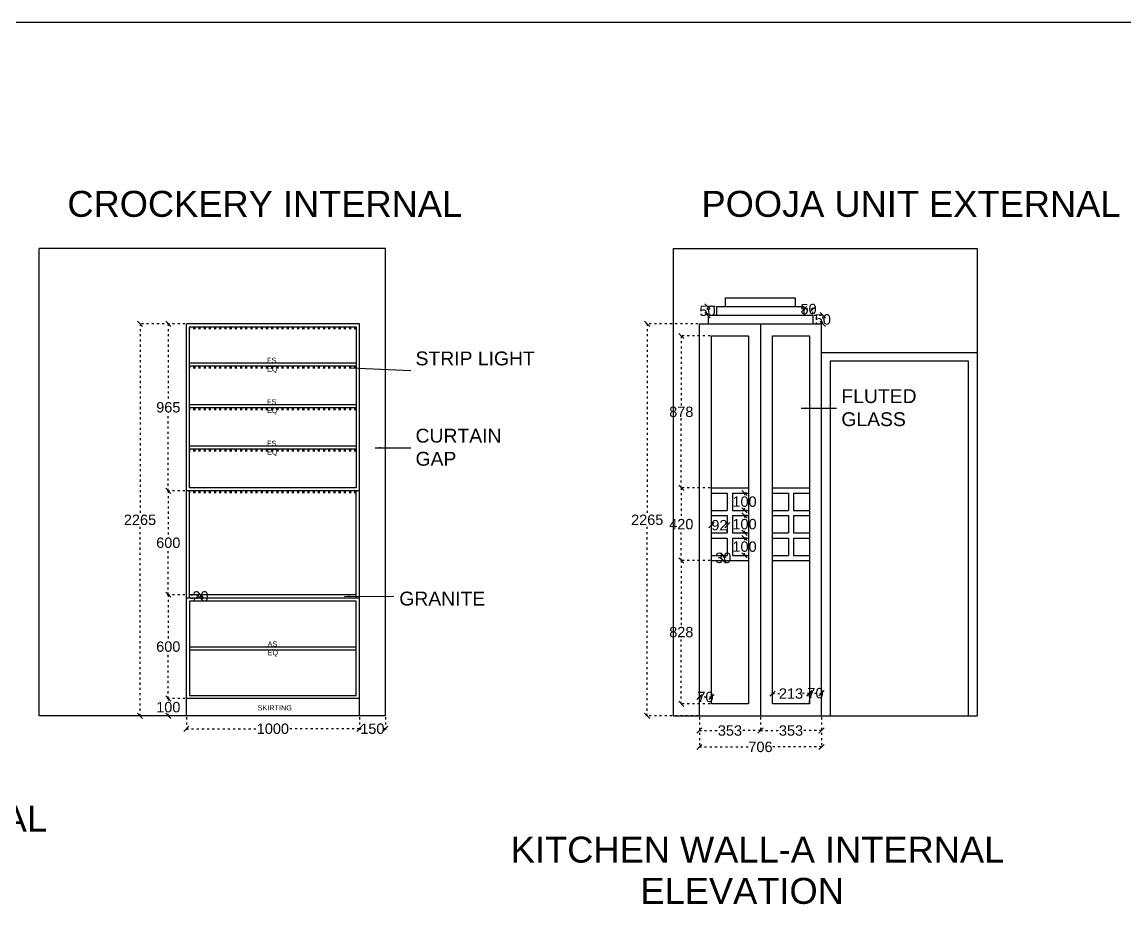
# Model space of a CAD drawing. Header units: millimetres. Extents: x 221542 to 643377, y 20779 to 241923.
# Drawn here: x 234449 to 240823, y 124157 to 129286 of the extents above; entities that cross this region are included whole.
import ezdxf

# ---------------------------------------------------------------- set-up
doc = ezdxf.new("R2010")
doc.units = ezdxf.units.MM
doc.header["$MEASUREMENT"] = 0
doc.linetypes.add('ACAD_ISO03W100', pattern=[30, 12, -18])
doc.layers.add('Walls', color=253, linetype='Continuous')
doc.layers.add('Words', color=7, linetype='Continuous')
doc.styles.get("Standard").update_dxf_attribs({"font": 'arial.ttf'})
doc.dimstyles.get("Standard").update_dxf_attribs({"dimtxt": 60, "dimasz": 30, "dimexe": 7.75, "dimexo": 8.13, "dimgap": 0.63, "dimtad": 0, "dimtih": 1, "dimtoh": 1, "dimdec": 0, "dimzin": 0, "dimtxsty": 'Standard', "dimblk": 'OBLIQUE', "dimcen": 2.25, "dimclrd": 1, "dimclre": 1, "dimclrt": 1, "dimadec": 0, "dimazin": 0, "dimtfac": 1, "dimtdec": 0, "dimtofl": 0, "dimtmove": 0, "dimatfit": 3, "dimfxl": 1, "dimtolj": 1, "dimtzin": 0, "dimlwd": 30, "dimarcsym": 0})

# ---------------------------------------------------------------- blocks, each defined once
blk = doc.blocks.new('_Oblique')
at = {"color": 0, "linetype": 'ByBlock', "lineweight": -2}
blk.add_line((-0.5, -0.5), (0.5, 0.5), dxfattribs=at)
blk = doc.blocks.new('*D35')
at = {"layer": 'Defpoints', "color": 0, "linetype": 'ACAD_ISO03W100', "transparency": 16777216}
for p in [(238363.5, 125278), (239069.5, 125278), (239069.5, 125098.5)]:
    blk.add_point(p, dxfattribs=at)
at = {"layer": 'Walls', "color": 1, "linetype": 'ACAD_ISO03W100', "lineweight": -2, "transparency": 16777216}
for p, q in [((238363.5, 125269.9), (238363.5, 125090.8)), ((239069.5, 125269.9), (239069.5, 125090.8))]:
    blk.add_line(p, q, dxfattribs=at)
at = {"layer": 'Walls', "color": 1, "linetype": 'ACAD_ISO03W100', "lineweight": 30, "transparency": 16777216}
for p, q in [((238363.5, 125098.5), (238649.9, 125098.5)), ((239069.5, 125098.5), (238783.1, 125098.5))]:
    blk.add_line(p, q, dxfattribs=at)
at = {"layer": 'Walls', "color": 1, "linetype": 'ACAD_ISO03W100', "lineweight": 30, "transparency": 16777216, "xscale": 30, "yscale": 30, "zscale": 30, "rotation": 180}
blk.add_blockref('_Oblique', (238363.5, 125098.5), dxfattribs=at)
at = {"layer": 'Walls', "color": 1, "linetype": 'ACAD_ISO03W100', "lineweight": 30, "transparency": 16777216, "xscale": 30, "yscale": 30, "zscale": 30}
blk.add_blockref('_Oblique', (239069.5, 125098.5), dxfattribs=at)
at = {"layer": 'Walls', "color": 1, "linetype": 'ACAD_ISO03W100', "transparency": 16777216, "insert": (238716.5, 125098.5), "char_height": 60, "attachment_point": 5}
blk.add_mtext('\\A1;706', dxfattribs=at)
blk = doc.blocks.new('*D36')
at = {"layer": 'Defpoints', "color": 0, "linetype": 'ACAD_ISO03W100', "transparency": 16777216}
for p in [(238716.5, 125278), (239069.5, 125278), (239069.5, 125193)]:
    blk.add_point(p, dxfattribs=at)
at = {"layer": 'Walls', "color": 1, "linetype": 'ACAD_ISO03W100', "lineweight": -2, "transparency": 16777216}
for p, q in [((238716.5, 125269.9), (238716.5, 125185.2)), ((239069.5, 125269.9), (239069.5, 125185.2))]:
    blk.add_line(p, q, dxfattribs=at)
at = {"layer": 'Walls', "color": 1, "linetype": 'ACAD_ISO03W100', "lineweight": 30, "transparency": 16777216}
for p, q in [((238716.5, 125193), (238826.1, 125193)), ((239069.5, 125193), (238959.9, 125193))]:
    blk.add_line(p, q, dxfattribs=at)
at = {"layer": 'Walls', "color": 1, "linetype": 'ACAD_ISO03W100', "lineweight": 30, "transparency": 16777216, "xscale": 30, "yscale": 30, "zscale": 30, "rotation": 180}
blk.add_blockref('_Oblique', (238716.5, 125193), dxfattribs=at)
at = {"layer": 'Walls', "color": 1, "linetype": 'ACAD_ISO03W100', "lineweight": 30, "transparency": 16777216, "xscale": 30, "yscale": 30, "zscale": 30}
blk.add_blockref('_Oblique', (239069.5, 125193), dxfattribs=at)
at = {"layer": 'Walls', "color": 1, "linetype": 'ACAD_ISO03W100', "transparency": 16777216, "insert": (238893, 125193), "char_height": 60, "attachment_point": 5}
blk.add_mtext('\\A1;353', dxfattribs=at)
blk = doc.blocks.new('*D37')
at = {"layer": 'Defpoints', "color": 0, "linetype": 'ACAD_ISO03W100', "transparency": 16777216}
for p in [(238999.5, 125406.5), (238786.5, 125348), (238999.5, 125348)]:
    blk.add_point(p, dxfattribs=at)
at = {"layer": 'Walls', "color": 1, "linetype": 'ACAD_ISO03W100', "lineweight": -2, "transparency": 16777216}
for p, q in [((238786.5, 125356.2), (238786.5, 125414.2)), ((238999.5, 125356.2), (238999.5, 125414.2))]:
    blk.add_line(p, q, dxfattribs=at)
at = {"layer": 'Walls', "color": 1, "linetype": 'ACAD_ISO03W100', "lineweight": 30, "transparency": 16777216}
for p, q in [((238786.5, 125406.5), (238825.6, 125406.5)), ((238999.5, 125406.5), (238960.4, 125406.5))]:
    blk.add_line(p, q, dxfattribs=at)
at = {"layer": 'Walls', "color": 1, "linetype": 'ACAD_ISO03W100', "lineweight": 30, "transparency": 16777216, "xscale": 30, "yscale": 30, "zscale": 30, "rotation": 180}
blk.add_blockref('_Oblique', (238786.5, 125406.5), dxfattribs=at)
at = {"layer": 'Walls', "color": 1, "linetype": 'ACAD_ISO03W100', "lineweight": 30, "transparency": 16777216, "xscale": 30, "yscale": 30, "zscale": 30}
blk.add_blockref('_Oblique', (238999.5, 125406.5), dxfattribs=at)
at = {"layer": 'Walls', "color": 1, "linetype": 'ACAD_ISO03W100', "transparency": 16777216, "insert": (238893, 125406.5), "char_height": 60, "attachment_point": 5}
blk.add_mtext('\\A1;213', dxfattribs=at)
blk = doc.blocks.new('*D38')
at = {"layer": 'Defpoints', "color": 0, "linetype": 'ACAD_ISO03W100', "transparency": 16777216}
for p in [(239069.5, 125409), (238999.5, 125348), (239069.5, 125348)]:
    blk.add_point(p, dxfattribs=at)
at = {"layer": 'Walls', "color": 1, "linetype": 'ACAD_ISO03W100', "lineweight": -2, "transparency": 16777216}
for p, q in [((238999.5, 125356.2), (238999.5, 125416.8)), ((239069.5, 125356.2), (239069.5, 125416.8))]:
    blk.add_line(p, q, dxfattribs=at)
at = {"layer": 'Walls', "color": 1, "linetype": 'ACAD_ISO03W100', "lineweight": 30, "transparency": 16777216}
blk.add_line((238999.5, 125409), (239069.5, 125409), dxfattribs=at)
at = {"layer": 'Walls', "color": 1, "linetype": 'ACAD_ISO03W100', "lineweight": 30, "transparency": 16777216, "xscale": 30, "yscale": 30, "zscale": 30, "rotation": 180}
blk.add_blockref('_Oblique', (238999.5, 125409), dxfattribs=at)
at = {"layer": 'Walls', "color": 1, "linetype": 'ACAD_ISO03W100', "lineweight": 30, "transparency": 16777216, "xscale": 30, "yscale": 30, "zscale": 30}
blk.add_blockref('_Oblique', (239069.5, 125409), dxfattribs=at)
at = {"layer": 'Walls', "color": 1, "linetype": 'ACAD_ISO03W100', "transparency": 16777216, "insert": (239034.5, 125409), "char_height": 60, "attachment_point": 5}
blk.add_mtext('\\A1;70', dxfattribs=at)
blk = doc.blocks.new('*D39')
at = {"layer": 'Defpoints', "color": 0, "linetype": 'ACAD_ISO03W100', "transparency": 16777216}
for p in [(238363.5, 125278), (238716.5, 125278), (238716.5, 125193)]:
    blk.add_point(p, dxfattribs=at)
at = {"layer": 'Walls', "color": 1, "linetype": 'ACAD_ISO03W100', "lineweight": -2, "transparency": 16777216}
for p, q in [((238363.5, 125269.9), (238363.5, 125185.2)), ((238716.5, 125269.9), (238716.5, 125185.2))]:
    blk.add_line(p, q, dxfattribs=at)
at = {"layer": 'Walls', "color": 1, "linetype": 'ACAD_ISO03W100', "lineweight": 30, "transparency": 16777216}
for p, q in [((238363.5, 125193), (238473.1, 125193)), ((238716.5, 125193), (238606.9, 125193))]:
    blk.add_line(p, q, dxfattribs=at)
at = {"layer": 'Walls', "color": 1, "linetype": 'ACAD_ISO03W100', "lineweight": 30, "transparency": 16777216, "xscale": 30, "yscale": 30, "zscale": 30, "rotation": 180}
blk.add_blockref('_Oblique', (238363.5, 125193), dxfattribs=at)
at = {"layer": 'Walls', "color": 1, "linetype": 'ACAD_ISO03W100', "lineweight": 30, "transparency": 16777216, "xscale": 30, "yscale": 30, "zscale": 30}
blk.add_blockref('_Oblique', (238716.5, 125193), dxfattribs=at)
at = {"layer": 'Walls', "color": 1, "linetype": 'ACAD_ISO03W100', "transparency": 16777216, "insert": (238540, 125193), "char_height": 60, "attachment_point": 5}
blk.add_mtext('\\A1;353', dxfattribs=at)
blk = doc.blocks.new('*D40')
at = {"layer": 'Defpoints', "color": 0, "linetype": 'ACAD_ISO03W100', "transparency": 16777216}
for p in [(238363.5, 125387), (238363.5, 125348), (238433.5, 125348)]:
    blk.add_point(p, dxfattribs=at)
at = {"layer": 'Walls', "color": 1, "linetype": 'ACAD_ISO03W100', "lineweight": -2, "transparency": 16777216}
for p, q in [((238363.5, 125356.2), (238363.5, 125394.8)), ((238433.5, 125356.2), (238433.5, 125394.8))]:
    blk.add_line(p, q, dxfattribs=at)
at = {"layer": 'Walls', "color": 1, "linetype": 'ACAD_ISO03W100', "lineweight": 30, "transparency": 16777216}
blk.add_line((238433.5, 125387), (238363.5, 125387), dxfattribs=at)
at = {"layer": 'Walls', "color": 1, "linetype": 'ACAD_ISO03W100', "lineweight": 30, "transparency": 16777216, "xscale": 30, "yscale": 30, "zscale": 30, "rotation": 180}
blk.add_blockref('_Oblique', (238363.5, 125387), dxfattribs=at)
at = {"layer": 'Walls', "color": 1, "linetype": 'ACAD_ISO03W100', "lineweight": 30, "transparency": 16777216, "xscale": 30, "yscale": 30, "zscale": 30}
blk.add_blockref('_Oblique', (238433.5, 125387), dxfattribs=at)
at = {"layer": 'Walls', "color": 1, "linetype": 'ACAD_ISO03W100', "transparency": 16777216, "insert": (238398.5, 125387), "char_height": 60, "attachment_point": 5}
blk.add_mtext('\\A1;70', dxfattribs=at)
blk = doc.blocks.new('*D41')
at = {"layer": 'Defpoints', "color": 0, "linetype": 'ACAD_ISO03W100', "transparency": 16777216}
for p in [(238062, 127543), (238363.5, 127543), (238363.5, 125278)]:
    blk.add_point(p, dxfattribs=at)
at = {"layer": 'Walls', "color": 1, "linetype": 'ACAD_ISO03W100', "lineweight": -2, "transparency": 16777216}
for p, q in [((238355.4, 127543), (238054.3, 127543)), ((238355.4, 125278), (238054.3, 125278))]:
    blk.add_line(p, q, dxfattribs=at)
at = {"layer": 'Walls', "color": 1, "linetype": 'ACAD_ISO03W100', "lineweight": 30, "transparency": 16777216}
for p, q in [((238062, 127543), (238062, 126441.8)), ((238062, 125278), (238062, 126379.3))]:
    blk.add_line(p, q, dxfattribs=at)
at = {"layer": 'Walls', "color": 1, "linetype": 'ACAD_ISO03W100', "lineweight": 30, "transparency": 16777216, "xscale": 30, "yscale": 30, "zscale": 30}
for p, rotation in [((238062, 127543), 90), ((238062, 125278), 270)]:
    blk.add_blockref('_Oblique', p, dxfattribs=dict(at, rotation=rotation))
at = {"layer": 'Walls', "color": 1, "linetype": 'ACAD_ISO03W100', "transparency": 16777216, "insert": (238062, 126410.5), "char_height": 60, "attachment_point": 5}
blk.add_mtext('\\A1;2265', dxfattribs=at)
blk = doc.blocks.new('*D42')
at = {"layer": 'Defpoints', "color": 0, "linetype": 'ACAD_ISO03W100', "transparency": 16777216}
for p in [(238433.5, 126175.5), (238259, 125348), (238433.5, 125348)]:
    blk.add_point(p, dxfattribs=at)
at = {"layer": 'Walls', "color": 1, "linetype": 'ACAD_ISO03W100', "lineweight": -2, "transparency": 16777216}
for p, q in [((238425.4, 126175.5), (238251.2, 126175.5)), ((238425.4, 125348), (238251.2, 125348))]:
    blk.add_line(p, q, dxfattribs=at)
at = {"layer": 'Walls', "color": 1, "linetype": 'ACAD_ISO03W100', "lineweight": 30, "transparency": 16777216}
for p, q in [((238259, 126175.5), (238259, 125793.1)), ((238259, 125348), (238259, 125730.5))]:
    blk.add_line(p, q, dxfattribs=at)
at = {"layer": 'Walls', "color": 1, "linetype": 'ACAD_ISO03W100', "lineweight": 30, "transparency": 16777216, "xscale": 30, "yscale": 30, "zscale": 30}
for p, rotation in [((238259, 126175.5), 90), ((238259, 125348), 270)]:
    blk.add_blockref('_Oblique', p, dxfattribs=dict(at, rotation=rotation))
at = {"layer": 'Walls', "color": 1, "linetype": 'ACAD_ISO03W100', "transparency": 16777216, "insert": (238259, 125761.8), "char_height": 60, "attachment_point": 5}
blk.add_mtext('\\A1;828', dxfattribs=at)
blk = doc.blocks.new('*D43')
at = {"layer": 'Defpoints', "color": 0, "linetype": 'ACAD_ISO03W100', "transparency": 16777216}
for p in [(238259, 126595.5), (238433.5, 126595.5), (238433.5, 126175.5)]:
    blk.add_point(p, dxfattribs=at)
at = {"layer": 'Walls', "color": 1, "linetype": 'ACAD_ISO03W100', "lineweight": -2, "transparency": 16777216}
for p, q in [((238425.4, 126595.5), (238251.3, 126595.5)), ((238425.4, 126175.5), (238251.3, 126175.5))]:
    blk.add_line(p, q, dxfattribs=at)
at = {"layer": 'Walls', "color": 1, "linetype": 'ACAD_ISO03W100', "lineweight": 30, "transparency": 16777216}
for p, q in [((238259, 126595.5), (238259, 126416.8)), ((238259, 126175.5), (238259, 126354.3))]:
    blk.add_line(p, q, dxfattribs=at)
at = {"layer": 'Walls', "color": 1, "linetype": 'ACAD_ISO03W100', "lineweight": 30, "transparency": 16777216, "xscale": 30, "yscale": 30, "zscale": 30}
for p, rotation in [((238259, 126595.5), 90), ((238259, 126175.5), 270)]:
    blk.add_blockref('_Oblique', p, dxfattribs=dict(at, rotation=rotation))
at = {"layer": 'Walls', "color": 1, "linetype": 'ACAD_ISO03W100', "transparency": 16777216, "insert": (238259, 126385.5), "char_height": 60, "attachment_point": 5}
blk.add_mtext('\\A1;420', dxfattribs=at)
blk = doc.blocks.new('*D44')
at = {"layer": 'Defpoints', "color": 0, "linetype": 'ACAD_ISO03W100', "transparency": 16777216}
for p in [(238259, 127473), (238433.5, 127473), (238433.5, 126595.5)]:
    blk.add_point(p, dxfattribs=at)
at = {"layer": 'Walls', "color": 1, "linetype": 'ACAD_ISO03W100', "lineweight": -2, "transparency": 16777216}
for p, q in [((238425.4, 127473), (238251.3, 127473)), ((238425.4, 126595.5), (238251.3, 126595.5))]:
    blk.add_line(p, q, dxfattribs=at)
at = {"layer": 'Walls', "color": 1, "linetype": 'ACAD_ISO03W100', "lineweight": 30, "transparency": 16777216}
for p, q in [((238259, 127473), (238259, 127065.6)), ((238259, 126595.5), (238259, 127003))]:
    blk.add_line(p, q, dxfattribs=at)
at = {"layer": 'Walls', "color": 1, "linetype": 'ACAD_ISO03W100', "lineweight": 30, "transparency": 16777216, "xscale": 30, "yscale": 30, "zscale": 30}
for p, rotation in [((238259, 127473), 90), ((238259, 126595.5), 270)]:
    blk.add_blockref('_Oblique', p, dxfattribs=dict(at, rotation=rotation))
at = {"layer": 'Walls', "color": 1, "linetype": 'ACAD_ISO03W100', "transparency": 16777216, "insert": (238259, 127034.3), "char_height": 60, "attachment_point": 5}
blk.add_mtext('\\A1;878', dxfattribs=at)
blk = doc.blocks.new('*D45')
at = {"layer": 'Defpoints', "color": 0, "linetype": 'ACAD_ISO03W100', "transparency": 16777216}
for p in [(238624.5, 126435.5), (238646.5, 126435.5), (238646.5, 126335.5)]:
    blk.add_point(p, dxfattribs=at)
at = {"layer": 'Walls', "color": 1, "linetype": 'ACAD_ISO03W100', "lineweight": -2, "transparency": 16777216}
for p, q in [((238638.4, 126435.5), (238616.8, 126435.5)), ((238638.4, 126335.5), (238616.8, 126335.5))]:
    blk.add_line(p, q, dxfattribs=at)
at = {"layer": 'Walls', "color": 1, "linetype": 'ACAD_ISO03W100', "lineweight": 30, "transparency": 16777216}
for p, q in [((238624.5, 126435.5), (238624.5, 126416.8)), ((238624.5, 126335.5), (238624.5, 126354.3))]:
    blk.add_line(p, q, dxfattribs=at)
at = {"layer": 'Walls', "color": 1, "linetype": 'ACAD_ISO03W100', "lineweight": 30, "transparency": 16777216, "xscale": 30, "yscale": 30, "zscale": 30}
for p, rotation in [((238624.5, 126435.5), 90), ((238624.5, 126335.5), 270)]:
    blk.add_blockref('_Oblique', p, dxfattribs=dict(at, rotation=rotation))
at = {"layer": 'Walls', "color": 1, "linetype": 'ACAD_ISO03W100', "transparency": 16777216, "insert": (238624.5, 126385.5), "char_height": 60, "attachment_point": 5}
blk.add_mtext('\\A1;100', dxfattribs=at)
blk = doc.blocks.new('*D46')
at = {"layer": 'Defpoints', "color": 0, "linetype": 'ACAD_ISO03W100', "transparency": 16777216}
for p in [(239019.5, 127593), (239077, 127593), (239019.5, 127543)]:
    blk.add_point(p, dxfattribs=at)
at = {"layer": 'Walls', "color": 1, "linetype": 'ACAD_ISO03W100', "lineweight": -2, "transparency": 16777216}
for p, q in [((239027.6, 127593), (239084.8, 127593)), ((239027.6, 127543), (239084.8, 127543))]:
    blk.add_line(p, q, dxfattribs=at)
at = {"layer": 'Walls', "color": 1, "linetype": 'ACAD_ISO03W100', "lineweight": 30, "transparency": 16777216}
blk.add_line((239077, 127543), (239077, 127593), dxfattribs=at)
at = {"layer": 'Walls', "color": 1, "linetype": 'ACAD_ISO03W100', "lineweight": 30, "transparency": 16777216, "xscale": 30, "yscale": 30, "zscale": 30}
for p, rotation in [((239077, 127593), 90), ((239077, 127543), 270)]:
    blk.add_blockref('_Oblique', p, dxfattribs=dict(at, rotation=rotation))
at = {"layer": 'Walls', "color": 1, "linetype": 'ACAD_ISO03W100', "transparency": 16777216, "insert": (239077, 127568), "char_height": 60, "attachment_point": 5}
blk.add_mtext('\\A1;50', dxfattribs=at)
blk = doc.blocks.new('*D47')
at = {"layer": 'Defpoints', "color": 0, "linetype": 'ACAD_ISO03W100', "transparency": 16777216}
for p in [(238969.5, 127628), (238969.5, 127593), (239019.5, 127593)]:
    blk.add_point(p, dxfattribs=at)
at = {"layer": 'Walls', "color": 1, "linetype": 'ACAD_ISO03W100', "lineweight": -2, "transparency": 16777216}
for p, q in [((238969.5, 127601.2), (238969.5, 127635.8)), ((239019.5, 127601.2), (239019.5, 127635.8))]:
    blk.add_line(p, q, dxfattribs=at)
at = {"layer": 'Walls', "color": 1, "linetype": 'ACAD_ISO03W100', "lineweight": 30, "transparency": 16777216}
blk.add_line((239019.5, 127628), (238969.5, 127628), dxfattribs=at)
at = {"layer": 'Walls', "color": 1, "linetype": 'ACAD_ISO03W100', "lineweight": 30, "transparency": 16777216, "xscale": 30, "yscale": 30, "zscale": 30, "rotation": 180}
blk.add_blockref('_Oblique', (238969.5, 127628), dxfattribs=at)
at = {"layer": 'Walls', "color": 1, "linetype": 'ACAD_ISO03W100', "lineweight": 30, "transparency": 16777216, "xscale": 30, "yscale": 30, "zscale": 30}
blk.add_blockref('_Oblique', (239019.5, 127628), dxfattribs=at)
at = {"layer": 'Walls', "color": 1, "linetype": 'ACAD_ISO03W100', "transparency": 16777216, "insert": (238994.5, 127628), "char_height": 60, "attachment_point": 5}
blk.add_mtext('\\A1;50', dxfattribs=at)
blk = doc.blocks.new('*D48')
at = {"layer": 'Defpoints', "color": 0, "linetype": 'ACAD_ISO03W100', "transparency": 16777216}
for p in [(238410.5, 127643), (238463.5, 127643), (238463.5, 127593)]:
    blk.add_point(p, dxfattribs=at)
at = {"layer": 'Walls', "color": 1, "linetype": 'ACAD_ISO03W100', "lineweight": -2, "transparency": 16777216}
for p, q in [((238455.4, 127643), (238402.8, 127643)), ((238455.4, 127593), (238402.8, 127593))]:
    blk.add_line(p, q, dxfattribs=at)
at = {"layer": 'Walls', "color": 1, "linetype": 'ACAD_ISO03W100', "lineweight": 30, "transparency": 16777216}
blk.add_line((238410.5, 127593), (238410.5, 127643), dxfattribs=at)
at = {"layer": 'Walls', "color": 1, "linetype": 'ACAD_ISO03W100', "lineweight": 30, "transparency": 16777216, "xscale": 30, "yscale": 30, "zscale": 30}
for p, rotation in [((238410.5, 127643), 90), ((238410.5, 127593), 270)]:
    blk.add_blockref('_Oblique', p, dxfattribs=dict(at, rotation=rotation))
at = {"layer": 'Walls', "color": 1, "linetype": 'ACAD_ISO03W100', "transparency": 16777216, "insert": (238410.5, 127618), "char_height": 60, "attachment_point": 5}
blk.add_mtext('\\A1;50', dxfattribs=at)
blk = doc.blocks.new('*D56')
at = {"layer": 'Defpoints', "color": 0, "linetype": 'ACAD_ISO03W100', "transparency": 16777216}
for p in [(235294, 125978), (235398.5, 125978), (235398.5, 125378)]:
    blk.add_point(p, dxfattribs=at)
at = {"layer": 'Walls', "color": 1, "linetype": 'ACAD_ISO03W100', "lineweight": -2, "transparency": 16777216}
for p, q in [((235390.4, 125978), (235286.2, 125978)), ((235390.4, 125378), (235286.2, 125378))]:
    blk.add_line(p, q, dxfattribs=at)
at = {"layer": 'Walls', "color": 1, "linetype": 'ACAD_ISO03W100', "lineweight": 30, "transparency": 16777216}
for p, q in [((235294, 125978), (235294, 125709.3)), ((235294, 125378), (235294, 125646.8))]:
    blk.add_line(p, q, dxfattribs=at)
at = {"layer": 'Walls', "color": 1, "linetype": 'ACAD_ISO03W100', "lineweight": 30, "transparency": 16777216, "xscale": 30, "yscale": 30, "zscale": 30}
for p, rotation in [((235294, 125978), 90), ((235294, 125378), 270)]:
    blk.add_blockref('_Oblique', p, dxfattribs=dict(at, rotation=rotation))
at = {"layer": 'Walls', "color": 1, "linetype": 'ACAD_ISO03W100', "transparency": 16777216, "insert": (235294, 125678), "char_height": 60, "attachment_point": 5}
blk.add_mtext('\\A1;600', dxfattribs=at)
blk = doc.blocks.new('*D49')
at = {"layer": 'Defpoints', "color": 0, "linetype": 'ACAD_ISO03W100', "transparency": 16777216}
for p in [(235416.5, 125978), (235416.5, 125958), (235480, 125958)]:
    blk.add_point(p, dxfattribs=at)
at = {"layer": 'Walls', "color": 1, "linetype": 'ACAD_ISO03W100', "lineweight": -2, "transparency": 16777216}
for p, q in [((235424.6, 125978), (235487.8, 125978)), ((235424.6, 125958), (235487.8, 125958))]:
    blk.add_line(p, q, dxfattribs=at)
at = {"layer": 'Walls', "color": 1, "linetype": 'ACAD_ISO03W100', "lineweight": 30, "transparency": 16777216}
blk.add_line((235480, 125978), (235480, 125958), dxfattribs=at)
at = {"layer": 'Walls', "color": 1, "linetype": 'ACAD_ISO03W100', "lineweight": 30, "transparency": 16777216, "xscale": 30, "yscale": 30, "zscale": 30}
for p, rotation in [((235480, 125978), 90), ((235480, 125958), 270)]:
    blk.add_blockref('_Oblique', p, dxfattribs=dict(at, rotation=rotation))
at = {"layer": 'Walls', "color": 1, "linetype": 'ACAD_ISO03W100', "transparency": 16777216, "insert": (235480, 125968), "char_height": 60, "attachment_point": 5}
blk.add_mtext('\\A1;20', dxfattribs=at)
blk = doc.blocks.new('*D52')
at = {"layer": 'Defpoints', "color": 0, "linetype": 'ACAD_ISO03W100', "transparency": 16777216}
for p in [(236398.5, 125278), (236548.5, 125278), (236548.5, 125203.5)]:
    blk.add_point(p, dxfattribs=at)
at = {"layer": 'Walls', "color": 1, "linetype": 'ACAD_ISO03W100', "lineweight": -2, "transparency": 16777216}
for p, q in [((236398.5, 125269.9), (236398.5, 125195.8)), ((236548.5, 125269.9), (236548.5, 125195.8))]:
    blk.add_line(p, q, dxfattribs=at)
at = {"layer": 'Walls', "color": 1, "linetype": 'ACAD_ISO03W100', "lineweight": 30, "transparency": 16777216}
for p, q in [((236398.5, 125203.5), (236409.5, 125203.5)), ((236548.5, 125203.5), (236537.5, 125203.5))]:
    blk.add_line(p, q, dxfattribs=at)
at = {"layer": 'Walls', "color": 1, "linetype": 'ACAD_ISO03W100', "lineweight": 30, "transparency": 16777216, "xscale": 30, "yscale": 30, "zscale": 30, "rotation": 180}
blk.add_blockref('_Oblique', (236398.5, 125203.5), dxfattribs=at)
at = {"layer": 'Walls', "color": 1, "linetype": 'ACAD_ISO03W100', "lineweight": 30, "transparency": 16777216, "xscale": 30, "yscale": 30, "zscale": 30}
blk.add_blockref('_Oblique', (236548.5, 125203.5), dxfattribs=at)
at = {"layer": 'Walls', "color": 1, "linetype": 'ACAD_ISO03W100', "transparency": 16777216, "insert": (236473.5, 125203.5), "char_height": 60, "attachment_point": 5}
blk.add_mtext('\\A1;150', dxfattribs=at)
blk = doc.blocks.new('*D53')
at = {"layer": 'Defpoints', "color": 0, "linetype": 'ACAD_ISO03W100', "transparency": 16777216}
for p in [(235294, 126578), (235398.5, 126578), (235398.5, 125978)]:
    blk.add_point(p, dxfattribs=at)
at = {"layer": 'Walls', "color": 1, "linetype": 'ACAD_ISO03W100', "lineweight": -2, "transparency": 16777216}
for p, q in [((235390.4, 126578), (235286.3, 126578)), ((235390.4, 125978), (235286.3, 125978))]:
    blk.add_line(p, q, dxfattribs=at)
at = {"layer": 'Walls', "color": 1, "linetype": 'ACAD_ISO03W100', "lineweight": 30, "transparency": 16777216}
for p, q in [((235294, 126578), (235294, 126309.3)), ((235294, 125978), (235294, 126246.8))]:
    blk.add_line(p, q, dxfattribs=at)
at = {"layer": 'Walls', "color": 1, "linetype": 'ACAD_ISO03W100', "lineweight": 30, "transparency": 16777216, "xscale": 30, "yscale": 30, "zscale": 30}
for p, rotation in [((235294, 126578), 90), ((235294, 125978), 270)]:
    blk.add_blockref('_Oblique', p, dxfattribs=dict(at, rotation=rotation))
at = {"layer": 'Walls', "color": 1, "linetype": 'ACAD_ISO03W100', "transparency": 16777216, "insert": (235294, 126278), "char_height": 60, "attachment_point": 5}
blk.add_mtext('\\A1;600', dxfattribs=at)
blk = doc.blocks.new('*D54')
at = {"layer": 'Defpoints', "color": 0, "linetype": 'ACAD_ISO03W100', "transparency": 16777216}
for p in [(235294, 127543), (235398.5, 127543), (235398.5, 126578)]:
    blk.add_point(p, dxfattribs=at)
at = {"layer": 'Walls', "color": 1, "linetype": 'ACAD_ISO03W100', "lineweight": -2, "transparency": 16777216}
for p, q in [((235390.4, 127543), (235286.3, 127543)), ((235390.4, 126578), (235286.3, 126578))]:
    blk.add_line(p, q, dxfattribs=at)
at = {"layer": 'Walls', "color": 1, "linetype": 'ACAD_ISO03W100', "lineweight": 30, "transparency": 16777216}
for p, q in [((235294, 127543), (235294, 127091.8)), ((235294, 126578), (235294, 127029.3))]:
    blk.add_line(p, q, dxfattribs=at)
at = {"layer": 'Walls', "color": 1, "linetype": 'ACAD_ISO03W100', "lineweight": 30, "transparency": 16777216, "xscale": 30, "yscale": 30, "zscale": 30}
for p, rotation in [((235294, 127543), 90), ((235294, 126578), 270)]:
    blk.add_blockref('_Oblique', p, dxfattribs=dict(at, rotation=rotation))
at = {"layer": 'Walls', "color": 1, "linetype": 'ACAD_ISO03W100', "transparency": 16777216, "insert": (235294, 127060.5), "char_height": 60, "attachment_point": 5}
blk.add_mtext('\\A1;965', dxfattribs=at)
blk = doc.blocks.new('*D55')
at = {"layer": 'Defpoints', "color": 0, "linetype": 'ACAD_ISO03W100', "transparency": 16777216}
for p in [(235398.5, 127543), (235130.5, 125278), (235398.5, 125278)]:
    blk.add_point(p, dxfattribs=at)
at = {"layer": 'Walls', "color": 1, "linetype": 'ACAD_ISO03W100', "lineweight": -2, "transparency": 16777216}
for p, q in [((235390.4, 127543), (235122.8, 127543)), ((235390.4, 125278), (235122.8, 125278))]:
    blk.add_line(p, q, dxfattribs=at)
at = {"layer": 'Walls', "color": 1, "linetype": 'ACAD_ISO03W100', "lineweight": 30, "transparency": 16777216}
for p, q in [((235130.5, 127543), (235130.5, 126441.8)), ((235130.5, 125278), (235130.5, 126379.3))]:
    blk.add_line(p, q, dxfattribs=at)
at = {"layer": 'Walls', "color": 1, "linetype": 'ACAD_ISO03W100', "lineweight": 30, "transparency": 16777216, "xscale": 30, "yscale": 30, "zscale": 30}
for p, rotation in [((235130.5, 127543), 90), ((235130.5, 125278), 270)]:
    blk.add_blockref('_Oblique', p, dxfattribs=dict(at, rotation=rotation))
at = {"layer": 'Walls', "color": 1, "linetype": 'ACAD_ISO03W100', "transparency": 16777216, "insert": (235130.5, 126410.5), "char_height": 60, "attachment_point": 5}
blk.add_mtext('\\A1;2265', dxfattribs=at)
blk = doc.blocks.new('*D50')
at = {"layer": 'Defpoints', "color": 0, "linetype": 'ACAD_ISO03W100', "transparency": 16777216}
for p in [(235398.5, 125378), (235294, 125278), (235398.5, 125278)]:
    blk.add_point(p, dxfattribs=at)
at = {"layer": 'Walls', "color": 1, "linetype": 'ACAD_ISO03W100', "lineweight": -2, "transparency": 16777216}
for p, q in [((235390.4, 125378), (235286.3, 125378)), ((235390.4, 125278), (235286.3, 125278))]:
    blk.add_line(p, q, dxfattribs=at)
at = {"layer": 'Walls', "color": 1, "linetype": 'ACAD_ISO03W100', "lineweight": 30, "transparency": 16777216}
for p, q in [((235294, 125378), (235294, 125359.3)), ((235294, 125278), (235294, 125296.8))]:
    blk.add_line(p, q, dxfattribs=at)
at = {"layer": 'Walls', "color": 1, "linetype": 'ACAD_ISO03W100', "lineweight": 30, "transparency": 16777216, "xscale": 30, "yscale": 30, "zscale": 30}
for p, rotation in [((235294, 125378), 90), ((235294, 125278), 270)]:
    blk.add_blockref('_Oblique', p, dxfattribs=dict(at, rotation=rotation))
at = {"layer": 'Walls', "color": 1, "linetype": 'ACAD_ISO03W100', "transparency": 16777216, "insert": (235294, 125328), "char_height": 60, "attachment_point": 5}
blk.add_mtext('\\A1;100', dxfattribs=at)
blk = doc.blocks.new('*D51')
at = {"layer": 'Defpoints', "color": 0, "linetype": 'ACAD_ISO03W100', "transparency": 16777216}
for p in [(235398.5, 125278), (236398.5, 125278), (236398.5, 125203.5)]:
    blk.add_point(p, dxfattribs=at)
at = {"layer": 'Walls', "color": 1, "linetype": 'ACAD_ISO03W100', "lineweight": -2, "transparency": 16777216}
for p, q in [((235398.5, 125269.9), (235398.5, 125195.8)), ((236398.5, 125269.9), (236398.5, 125195.8))]:
    blk.add_line(p, q, dxfattribs=at)
at = {"layer": 'Walls', "color": 1, "linetype": 'ACAD_ISO03W100', "lineweight": 30, "transparency": 16777216}
for p, q in [((235398.5, 125203.5), (235811.2, 125203.5)), ((236398.5, 125203.5), (235985.8, 125203.5))]:
    blk.add_line(p, q, dxfattribs=at)
at = {"layer": 'Walls', "color": 1, "linetype": 'ACAD_ISO03W100', "lineweight": 30, "transparency": 16777216, "xscale": 30, "yscale": 30, "zscale": 30, "rotation": 180}
blk.add_blockref('_Oblique', (235398.5, 125203.5), dxfattribs=at)
at = {"layer": 'Walls', "color": 1, "linetype": 'ACAD_ISO03W100', "lineweight": 30, "transparency": 16777216, "xscale": 30, "yscale": 30, "zscale": 30}
blk.add_blockref('_Oblique', (236398.5, 125203.5), dxfattribs=at)
at = {"layer": 'Walls', "color": 1, "linetype": 'ACAD_ISO03W100', "transparency": 16777216, "insert": (235898.5, 125203.5), "char_height": 60, "attachment_point": 5}
blk.add_mtext('\\A1;1000', dxfattribs=at)
blk = doc.blocks.new('*D139')
at = {"layer": 'Defpoints', "color": 0, "linetype": 'ACAD_ISO03W100', "transparency": 16777216}
for p in [(238624.5, 126565.5), (238646.5, 126565.5), (238646.5, 126465.5)]:
    blk.add_point(p, dxfattribs=at)
at = {"layer": 'Walls', "color": 1, "linetype": 'ACAD_ISO03W100', "lineweight": -2, "transparency": 16777216}
for p, q in [((238638.4, 126565.5), (238616.8, 126565.5)), ((238638.4, 126465.5), (238616.8, 126465.5))]:
    blk.add_line(p, q, dxfattribs=at)
at = {"layer": 'Walls', "color": 1, "linetype": 'ACAD_ISO03W100', "lineweight": 30, "transparency": 16777216}
for p, q in [((238624.5, 126565.5), (238624.5, 126546.8)), ((238624.5, 126465.5), (238624.5, 126484.3))]:
    blk.add_line(p, q, dxfattribs=at)
at = {"layer": 'Walls', "color": 1, "linetype": 'ACAD_ISO03W100', "lineweight": 30, "transparency": 16777216, "xscale": 30, "yscale": 30, "zscale": 30}
for p, rotation in [((238624.5, 126565.5), 90), ((238624.5, 126465.5), 270)]:
    blk.add_blockref('_Oblique', p, dxfattribs=dict(at, rotation=rotation))
at = {"layer": 'Walls', "color": 1, "linetype": 'ACAD_ISO03W100', "transparency": 16777216, "insert": (238624.5, 126515.5), "char_height": 60, "attachment_point": 5}
blk.add_mtext('\\A1;100', dxfattribs=at)
blk = doc.blocks.new('*D140')
at = {"layer": 'Defpoints', "color": 0, "linetype": 'ACAD_ISO03W100', "transparency": 16777216}
for p in [(238646.5, 126305.5), (238624.5, 126205.5), (238646.5, 126205.5)]:
    blk.add_point(p, dxfattribs=at)
at = {"layer": 'Walls', "color": 1, "linetype": 'ACAD_ISO03W100', "lineweight": -2, "transparency": 16777216}
for p, q in [((238638.4, 126305.5), (238616.8, 126305.5)), ((238638.4, 126205.5), (238616.8, 126205.5))]:
    blk.add_line(p, q, dxfattribs=at)
at = {"layer": 'Walls', "color": 1, "linetype": 'ACAD_ISO03W100', "lineweight": 30, "transparency": 16777216}
for p, q in [((238624.5, 126305.5), (238624.5, 126286.8)), ((238624.5, 126205.5), (238624.5, 126224.3))]:
    blk.add_line(p, q, dxfattribs=at)
at = {"layer": 'Walls', "color": 1, "linetype": 'ACAD_ISO03W100', "lineweight": 30, "transparency": 16777216, "xscale": 30, "yscale": 30, "zscale": 30}
for p, rotation in [((238624.5, 126305.5), 90), ((238624.5, 126205.5), 270)]:
    blk.add_blockref('_Oblique', p, dxfattribs=dict(at, rotation=rotation))
at = {"layer": 'Walls', "color": 1, "linetype": 'ACAD_ISO03W100', "transparency": 16777216, "insert": (238624.5, 126255.5), "char_height": 60, "attachment_point": 5}
blk.add_mtext('\\A1;100', dxfattribs=at)
blk = doc.blocks.new('*D141')
at = {"layer": 'Defpoints', "color": 0, "linetype": 'ACAD_ISO03W100', "transparency": 16777216}
for p in [(238433.5, 126205.5), (238433.5, 126175.5), (238501.5, 126175.5)]:
    blk.add_point(p, dxfattribs=at)
at = {"layer": 'Walls', "color": 1, "linetype": 'ACAD_ISO03W100', "lineweight": -2, "transparency": 16777216}
for p, q in [((238441.6, 126205.5), (238509.3, 126205.5)), ((238441.6, 126175.5), (238509.3, 126175.5))]:
    blk.add_line(p, q, dxfattribs=at)
at = {"layer": 'Walls', "color": 1, "linetype": 'ACAD_ISO03W100', "lineweight": 30, "transparency": 16777216}
blk.add_line((238501.5, 126205.5), (238501.5, 126175.5), dxfattribs=at)
at = {"layer": 'Walls', "color": 1, "linetype": 'ACAD_ISO03W100', "lineweight": 30, "transparency": 16777216, "xscale": 30, "yscale": 30, "zscale": 30}
for p, rotation in [((238501.5, 126205.5), 90), ((238501.5, 126175.5), 270)]:
    blk.add_blockref('_Oblique', p, dxfattribs=dict(at, rotation=rotation))
at = {"layer": 'Walls', "color": 1, "linetype": 'ACAD_ISO03W100', "transparency": 16777216, "insert": (238501.5, 126190.5), "char_height": 60, "attachment_point": 5}
blk.add_mtext('\\A1;30', dxfattribs=at)
blk = doc.blocks.new('*D142')
at = {"layer": 'Defpoints', "color": 0, "linetype": 'ACAD_ISO03W100', "transparency": 16777216}
for p in [(238433.5, 126379.5), (238433.5, 126335.5), (238525, 126335.5)]:
    blk.add_point(p, dxfattribs=at)
at = {"layer": 'Walls', "color": 1, "linetype": 'ACAD_ISO03W100', "lineweight": -2, "transparency": 16777216}
for p, q in [((238433.5, 126343.7), (238433.5, 126387.2)), ((238525, 126343.7), (238525, 126387.2))]:
    blk.add_line(p, q, dxfattribs=at)
at = {"layer": 'Walls', "color": 1, "linetype": 'ACAD_ISO03W100', "lineweight": 30, "transparency": 16777216}
for p, q in [((238433.5, 126379.5), (238436, 126379.5)), ((238525, 126379.5), (238522.5, 126379.5))]:
    blk.add_line(p, q, dxfattribs=at)
at = {"layer": 'Walls', "color": 1, "linetype": 'ACAD_ISO03W100', "lineweight": 30, "transparency": 16777216, "xscale": 30, "yscale": 30, "zscale": 30, "rotation": 180}
blk.add_blockref('_Oblique', (238433.5, 126379.5), dxfattribs=at)
at = {"layer": 'Walls', "color": 1, "linetype": 'ACAD_ISO03W100', "lineweight": 30, "transparency": 16777216, "xscale": 30, "yscale": 30, "zscale": 30}
blk.add_blockref('_Oblique', (238525, 126379.5), dxfattribs=at)
at = {"layer": 'Walls', "color": 1, "linetype": 'ACAD_ISO03W100', "transparency": 16777216, "insert": (238479.2, 126379.5), "char_height": 60, "attachment_point": 5}
blk.add_mtext('\\A1;92', dxfattribs=at)

msp = doc.modelspace()

# ---------------------------------------------------------------- linework, layer by layer
at = {"layer": 'Walls', "color": 18, "true_color": 0x000000}
for p, q in [((234548.5, 125278), (234548.5, 127978)), ((236548.5, 127978), (234548.5, 127978)), ((236548.5, 125278), (236548.5, 127978)), ((238213.5, 125278), (238213.5, 127978)), ((238213.5, 127978), (239069.5, 127978)), ((239069.5, 127978), (239969.5, 127978)), ((239969.5, 127978), (239969.5, 125278)), ((238513.5, 127693), (238919.5, 127693)), ((238513.5, 127643), (238513.5, 127693)), ((238919.5, 127643), (238919.5, 127693)), ((238463.5, 127643), (238969.5, 127643)), ((238463.5, 127593), (238463.5, 127643)), ((238969.5, 127593), (238969.5, 127643)), ((238413.5, 127593), (238413.5, 127543)), ((238413.5, 127593), (239019.5, 127593)), ((239019.5, 127593), (239019.5, 127543)), ((235398.5, 125278), (235398.5, 127543)), ((236398.5, 127543), (235398.5, 127543)), ((235416.5, 127525), (236380.5, 127525)), ((235416.5, 126596), (235416.5, 127525)), ((236380.5, 127525), (236380.5, 126596)), ((236398.5, 125278), (236398.5, 127543)), ((238363.5, 127543), (239069.5, 127543)), ((238363.5, 125278), (238363.5, 127543)), ((238716.5, 127543), (238716.5, 125278)), ((239069.5, 125278), (239069.5, 127543)), ((236380.5, 127316), (235416.5, 127316)), ((236380.5, 127298), (235416.5, 127298)), ((236380.5, 127076), (235416.5, 127076)), ((236380.5, 127058), (235416.5, 127058)), ((236380.5, 126836), (235416.5, 126836)), ((236380.5, 126818), (235416.5, 126818)), ((236380.5, 126596), (235416.5, 126596)), ((238433.5, 126595.5), (238646.5, 126595.5)), ((238786.5, 126595.5), (238999.5, 126595.5)), ((236398.5, 126578), (235398.5, 126578)), ((235416.5, 125958), (235416.5, 126578)), ((236380.5, 125958), (236380.5, 126578)), ((238433.5, 126565.5), (238525, 126565.5)), ((238525, 126565.5), (238525, 126465.5)), ((238555, 126565.5), (238646.5, 126565.5)), ((238555, 126565.5), (238555, 126465.5)), ((238786.5, 126565.5), (238878, 126565.5)), ((238878, 126565.5), (238878, 126465.5)), ((238908, 126565.5), (238999.5, 126565.5)), ((238908, 126565.5), (238908, 126465.5)), ((238433.5, 126465.5), (238525, 126465.5)), ((238433.5, 126465.5), (238525, 126465.5)), ((238555, 126465.5), (238646.5, 126465.5)), ((238555, 126465.5), (238646.5, 126465.5)), ((238786.5, 126465.5), (238878, 126465.5)), ((238786.5, 126465.5), (238878, 126465.5)), ((238908, 126465.5), (238999.5, 126465.5)), ((238908, 126465.5), (238999.5, 126465.5)), ((238433.5, 126435.5), (238525, 126435.5)), ((238433.5, 126435.5), (238525, 126435.5)), ((238525, 126435.5), (238525, 126355.5)), ((238525, 126435.5), (238525, 126335.5)), ((238555, 126435.5), (238646.5, 126435.5)), ((238555, 126435.5), (238555, 126355.5)), ((238555, 126435.5), (238646.5, 126435.5)), ((238555, 126435.5), (238555, 126335.5)), ((238786.5, 126435.5), (238878, 126435.5)), ((238786.5, 126435.5), (238878, 126435.5)), ((238878, 126435.5), (238878, 126355.5)), ((238878, 126435.5), (238878, 126335.5)), ((238908, 126435.5), (238999.5, 126435.5)), ((238908, 126435.5), (238908, 126355.5)), ((238908, 126435.5), (238999.5, 126435.5)), ((238908, 126435.5), (238908, 126335.5)), ((238433.5, 126335.5), (238525, 126335.5)), ((238433.5, 126335.5), (238525, 126335.5)), ((238433.5, 126305.5), (238525, 126305.5)), ((238433.5, 126305.5), (238525, 126305.5)), ((238525, 126305.5), (238525, 126205.5)), ((238555, 126335.5), (238646.5, 126335.5)), ((238555, 126335.5), (238646.5, 126335.5)), ((238555, 126305.5), (238646.5, 126305.5)), ((238555, 126305.5), (238646.5, 126305.5)), ((238555, 126305.5), (238555, 126205.5)), ((238786.5, 126335.5), (238878, 126335.5)), ((238786.5, 126335.5), (238878, 126335.5)), ((238786.5, 126305.5), (238878, 126305.5)), ((238786.5, 126305.5), (238878, 126305.5)), ((238878, 126305.5), (238878, 126205.5)), ((238908, 126335.5), (238999.5, 126335.5)), ((238908, 126335.5), (238999.5, 126335.5)), ((238908, 126305.5), (238999.5, 126305.5)), ((238908, 126305.5), (238999.5, 126305.5)), ((238908, 126305.5), (238908, 126205.5)), ((238433.5, 126205.5), (238525, 126205.5)), ((238433.5, 126175.5), (238646.5, 126175.5)), ((238555, 126205.5), (238646.5, 126205.5)), ((238786.5, 126205.5), (238878, 126205.5)), ((238786.5, 126175.5), (238999.5, 126175.5)), ((238908, 126205.5), (238999.5, 126205.5)), ((236398.5, 125958), (235398.5, 125958)), ((236380.5, 125978), (235416.5, 125978)), ((235416.5, 125677), (236380.5, 125677)), ((235416.5, 125659), (236380.5, 125659)), ((236398.5, 125378), (235398.5, 125378)), ((236548.5, 125278), (234548.5, 125278)), ((238213.5, 125278), (239969.5, 125278))]:
    msp.add_line(p, q, dxfattribs=at)
at = {"layer": 'Walls', "color": 40, "linetype": 'ACAD_ISO03W100', "true_color": 0xf8d731}
for p, q in [((236380.5, 127520), (235416.5, 127520)), ((236380.5, 127518), (235416.5, 127518)), ((236380.5, 127516), (235416.5, 127516)), ((236380.5, 127514), (235416.5, 127514)), ((236380.5, 127293), (235416.5, 127293)), ((236380.5, 127291), (235416.5, 127291)), ((236380.5, 127289), (235416.5, 127289)), ((236380.5, 127287), (235416.5, 127287)), ((236380.5, 127053), (235416.5, 127053)), ((236380.5, 127051), (235416.5, 127051)), ((236380.5, 127049), (235416.5, 127049)), ((236380.5, 127047), (235416.5, 127047)), ((236380.5, 126813), (235416.5, 126813)), ((236380.5, 126811), (235416.5, 126811)), ((236380.5, 126809), (235416.5, 126809)), ((236380.5, 126807), (235416.5, 126807)), ((236380.5, 126573), (235416.5, 126573)), ((236380.5, 126571), (235416.5, 126571)), ((236380.5, 126569), (235416.5, 126569)), ((236380.5, 126567), (235416.5, 126567))]:
    msp.add_line(p, q, dxfattribs=at)
at = {"layer": 'Walls', "color": 9, "true_color": 0xc7c8ca}
for p, q in [((239069.5, 127378), (239969.5, 127378)), ((239919.5, 127328), (239119.5, 127328)), ((239119.5, 127328), (239119.5, 125278)), ((239919.5, 125278), (239919.5, 127328))]:
    msp.add_line(p, q, dxfattribs=at)
at = {"layer": 'Walls', "color": 18, "true_color": 0x000000}
for points in [[(221541.5, 129286.5), (264020, 129286.5), (264020, 105454.5), (221541.5, 105454.5)], [(238433.5, 127473), (238646.5, 127473), (238646.5, 125348), (238433.5, 125348)], [(238786.5, 127473), (238999.5, 127473), (238999.5, 125348), (238786.5, 125348)], [(235416.5, 125396), (236380.5, 125396), (236380.5, 125940), (235416.5, 125940)]]:
    msp.add_lwpolyline(points, close=True, dxfattribs=at)

# ---------------------------------------------------------------- texts
at = {"color": 18, "true_color": 0x000000, "insert": (235810.5, 125339.5), "char_height": 30, "attachment_point": 1}
msp.add_mtext_dynamic_manual_height_columns('SKIRTING', width=2764.543, gutter_width=1, heights=[238.1], dxfattribs=at)
at = {"layer": 'Walls', "color": 5, "char_height": 150, "attachment_point": 1}
for s, width, insert in [('{\\C240;\\c2367469;CROCKERY INTERNAL}', 2480.873, (234710.6, 128311.2)), ('{\\C240;\\c2367469;POOJA UNIT EXTERNAL}', 2480.873, (238375.6, 128311.2)), ('{\\C240;\\c2367469;KITCHEN WALL-A EXTERNAL}', 3173.521, (231671, 124759.3)), ('{\\C240;\\c2367469;KITCHEN WALL-A INTERNAL}', 3173.521, (237273.5, 124580.3)), ('{\\C240;\\c2367469;ELEVATION}', 1168.966, (238022.6, 124342))]:
    msp.add_mtext_dynamic_manual_height_columns(s, width=width, gutter_width=472.4, heights=[368.1], dxfattribs=dict(at, insert=insert))
at = {"layer": 'Words', "color": 0, "attachment_point": 1}
for s, width, heights, insert, char_height in [('STRIP LIGHT', 662.048, [440.1], (236723, 127383.2), 80), ('FS\\PEQ', 1178.022, [0], (235864.5, 127347.5), 30), ('FS\\PEQ', 1178.022, [0], (235864.5, 127107.5), 30), ('FLUTED GLASS', 662.048, [440.1], (239184, 127165.4), 80), ('CURTAIN GAP', 662.048, [440.1], (236723, 126936.8), 80), ('FS\\PEQ', 1178.022, [0], (235864.5, 126867.5), 30), ('GRANITE', 662.048, [440.1], (236629, 125995.7), 80), ('AS\\PEQ', 1178.022, [0], (235868, 125707.9), 30)]:
    msp.add_mtext_dynamic_manual_height_columns(s, width=width, gutter_width=866.4, heights=heights, dxfattribs=dict(at, insert=insert, char_height=char_height))

# ---------------------------------------------------------------- dimensions: what is measured, and where the dimension line sits
at = {"layer": 'Walls', "color": 18, "linetype": 'ACAD_ISO03W100', "true_color": 0x000000}
for base, p1, p2, picture, middle in [((238410.5, 127643), (238463.5, 127593), (238463.5, 127643), '*D48', (238410.5, 127618)), ((239077, 127593), (239019.5, 127543), (239019.5, 127593), '*D46', (239077, 127568)), ((238624.5, 126435.5), (238646.5, 126335.5), (238646.5, 126435.5), '*D45', (238624.5, 126385.5)), ((238501.5, 126175.5), (238433.5, 126205.5), (238433.5, 126175.5), '*D141', (238501.5, 126190.5)), ((238259, 125348.0448096), (238433.5, 126175.5448096), (238433.5, 125348.0448096), '*D42', (238259, 125761.7948096)), ((235294, 125978), (235398.5, 125378), (235398.5, 125978), '*D56', (235294, 125678)), ((235480, 125958), (235416.5, 125978), (235416.5, 125958), '*D49', (235480, 125968))]:
    dim = msp.add_linear_dim(base=base, p1=p1, p2=p2, angle=90, dimstyle='Standard', dxfattribs=at)
    dim.commit()
    dim.dimension.update_dxf_attribs({"geometry": picture, "text_midpoint": middle, "dimtype": 160})
for base, p1, p2, picture, middle in [((238969.5, 127628), (239019.5, 127593), (238969.5, 127593), '*D47', (238994.5, 127628)), ((239069.5, 125409), (238999.5, 125348), (239069.5, 125348), '*D38', (239034.5, 125409)), ((238363.5, 125387), (238433.5, 125348), (238363.5, 125348), '*D40', (238398.5, 125387)), ((239069.5, 125098.5), (238363.5, 125278), (239069.5, 125278), '*D35', (238716.5, 125098.5))]:
    dim = msp.add_linear_dim(base=base, p1=p1, p2=p2, dimstyle='Standard', dxfattribs=at)
    dim.commit()
    dim.dimension.update_dxf_attribs({"geometry": picture, "text_midpoint": middle, "dimtype": 160})
for base, p1, p2, picture, middle in [((235130.5, 125278), (235398.5, 127543), (235398.5, 125278), '*D55', (235130.5, 126410.5)), ((235294, 127543), (235398.5, 126578), (235398.5, 127543), '*D54', (235294, 127060.5)), ((238062, 127543), (238363.5, 125278), (238363.5, 127543), '*D41', (238062, 126410.5)), ((238259, 127473.0448096), (238433.5, 126595.5448096), (238433.5, 127473.0448096), '*D44', (238259, 127034.2948096)), ((235294, 126578), (235398.5, 125978), (235398.5, 126578), '*D53', (235294, 126278)), ((238259, 126595.5), (238433.5, 126175.5), (238433.5, 126595.5), '*D43', (238259, 126385.5)), ((238624.5, 126565.5), (238646.5, 126465.5), (238646.5, 126565.5), '*D139', (238624.5, 126515.5)), ((238624.5, 126205.5), (238646.5, 126305.5), (238646.5, 126205.5), '*D140', (238624.5, 126255.5)), ((235294, 125278), (235398.5, 125378), (235398.5, 125278), '*D50', (235294, 125328))]:
    dim = msp.add_linear_dim(base=base, p1=p1, p2=p2, angle=90, dimstyle='Standard', dxfattribs=at)
    dim.commit()
    dim.dimension.update_dxf_attribs({"geometry": picture, "text_midpoint": middle})
for base, p1, p2, picture, middle in [((238433.5, 126379.5), (238525, 126335.5448096), (238433.5, 126335.5448096), '*D142', (238479.25, 126379.5)), ((238999.5, 125406.5), (238786.5, 125348), (238999.5, 125348), '*D37', (238893, 125406.5)), ((236548.5, 125203.5), (236398.5, 125278), (236548.5, 125278), '*D52', (236473.5, 125203.5)), ((238716.5, 125193), (238363.5, 125278), (238716.5, 125278), '*D39', (238540, 125193)), ((239069.5, 125193), (238716.5, 125278), (239069.5, 125278), '*D36', (238893, 125193))]:
    dim = msp.add_linear_dim(base=base, p1=p1, p2=p2, dimstyle='Standard', dxfattribs=at)
    dim.commit()
    dim.dimension.update_dxf_attribs({"geometry": picture, "text_midpoint": middle})
at = {"layer": 'Walls', "color": 240, "linetype": 'ACAD_ISO03W100', "true_color": 0xed1f24}
dim = msp.add_linear_dim(base=(236398.5, 125203.5), p1=(235398.5, 125278), p2=(236398.5, 125278), dimstyle='Standard', dxfattribs=at)
dim.commit()
dim.dimension.update_dxf_attribs({"geometry": '*D51', "text_midpoint": (235898.5, 125203.5)})

# ---------------------------------------------------------------- leaders
at = {"layer": 'Walls', "color": 252, "linetype": 'ByBlock', "true_color": 0x939598}
for points in [[(236349.5, 127289), (236695, 127274)], [(238951.5, 127055.4), (239156, 127056.2)], [(236490.5, 126826.8), (236695, 126827.6)], [(236311.5, 125968.4), (236597, 125969.2)]]:
    msp.add_leader(points, dimstyle='Standard', override={"dimgap": 0.63, "dimtad": 0}, dxfattribs=at)

doc.saveas('drawing.dxf')
